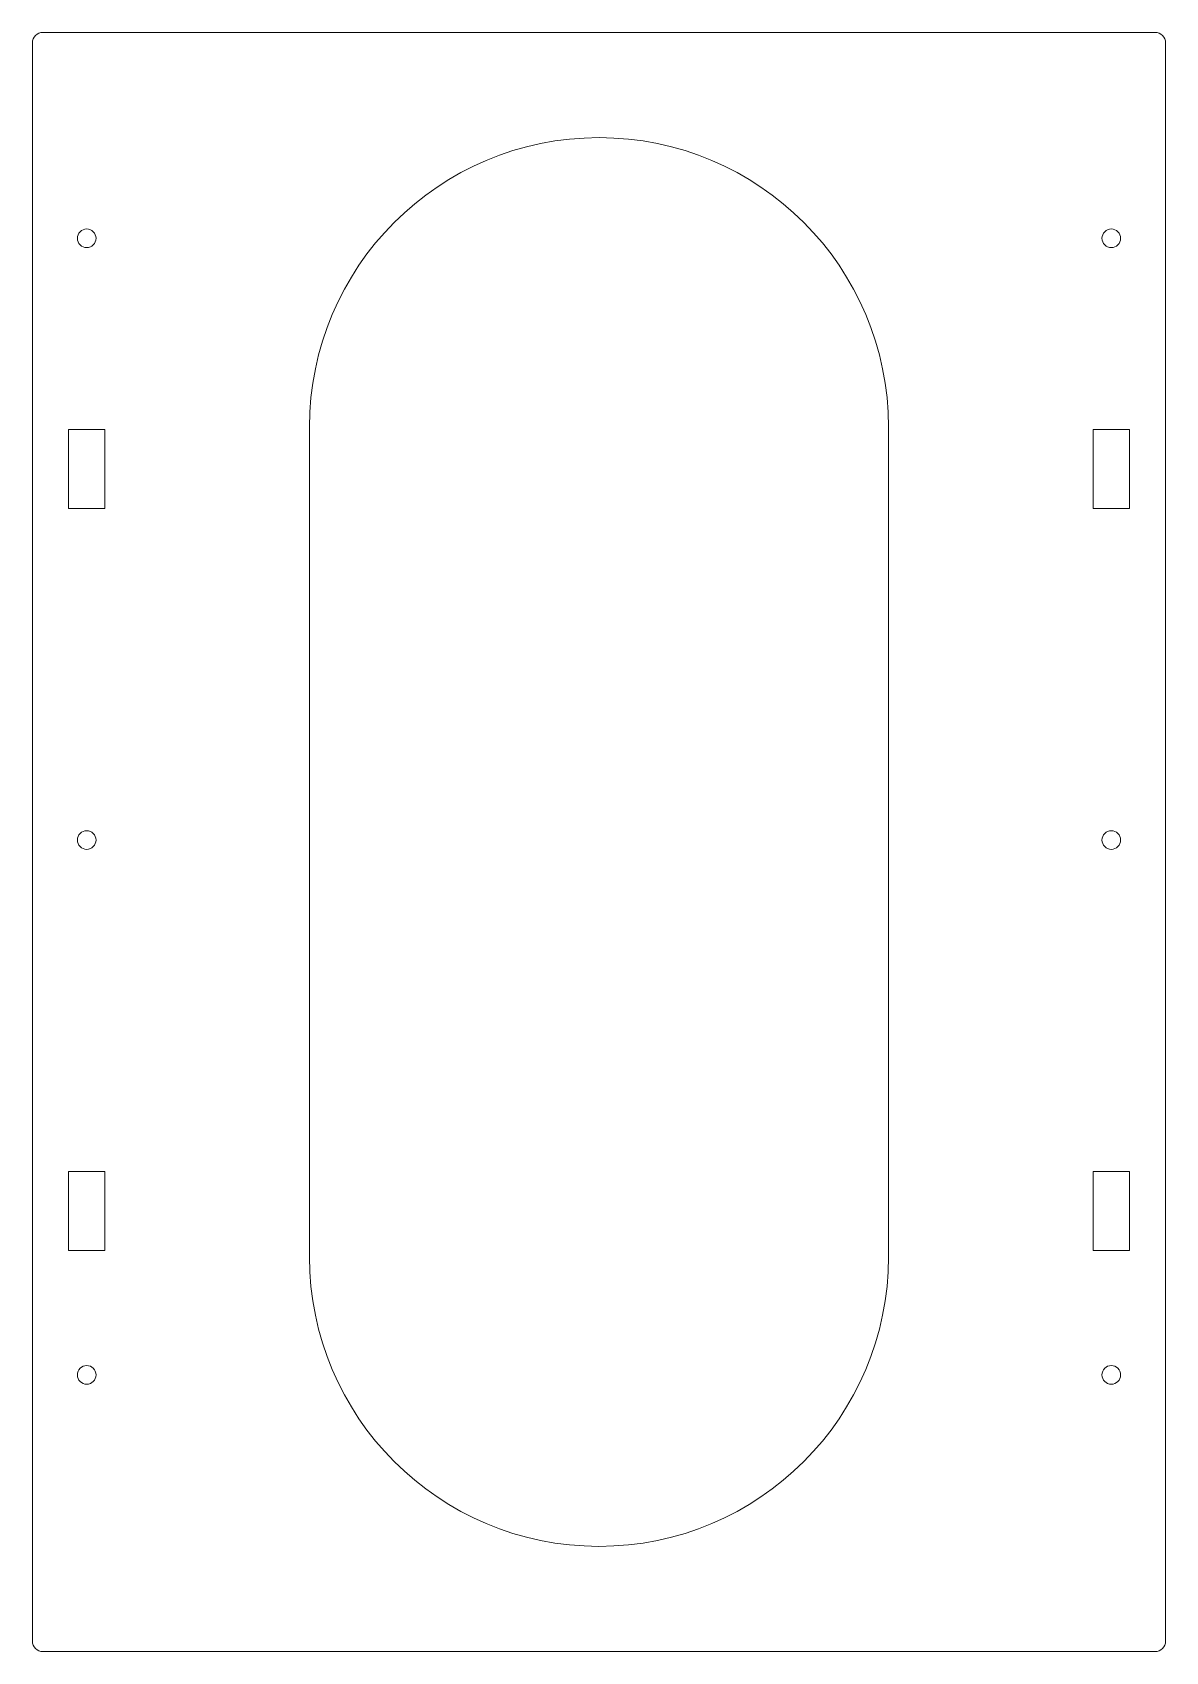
# Model space of a CAD drawing. Header units: millimetres. Extents: x 0 to 215, y 0 to 308.
import ezdxf

# ---------------------------------------------------------------- set-up
doc = ezdxf.new("R2010")
doc.units = ezdxf.units.MM

msp = doc.modelspace()

# ---------------------------------------------------------------- linework, layer by layer
at = {"color": 7, "linetype": 'Continuous', "lineweight": 15}
for p, q in [((0, 305.65), (0, 2)), ((213.28, 307.65), (2, 307.65)), ((215.28, 2), (215.28, 305.65)), ((13.74, 232.2), (6.88, 232.2)), ((6.88, 232.2), (6.88, 217.2)), ((13.74, 217.2), (13.74, 232.2)), ((52.64, 232.65), (52.64, 75)), ((162.64, 75), (162.64, 232.65)), ((208.4, 232.2), (201.54, 232.2)), ((201.54, 232.2), (201.54, 217.2)), ((208.4, 217.2), (208.4, 232.2)), ((6.88, 217.2), (13.74, 217.2)), ((201.54, 217.2), (208.4, 217.2)), ((13.74, 91.2), (6.88, 91.2)), ((6.88, 91.2), (6.88, 76.2)), ((13.74, 76.2), (13.74, 91.2)), ((208.4, 91.2), (201.54, 91.2)), ((201.54, 91.2), (201.54, 76.2)), ((208.4, 76.2), (208.4, 91.2)), ((6.88, 76.2), (13.74, 76.2)), ((201.54, 76.2), (208.4, 76.2)), ((2, 0), (213.28, 0))]:
    msp.add_line(p, q, dxfattribs=at)
for centre in [(10.32, 268.525), (204.96, 268.525), (10.32, 154.2), (204.96, 154.2), (10.32, 52.575), (204.96, 52.575)]:
    msp.add_circle(centre, 1.775, dxfattribs=at)
for centre, radius, start, end in [((2, 305.65), 2, 90, 180), ((213.28, 305.65), 2, 0, 90), ((107.64, 232.65), 55, 0, 180), ((107.64, 75), 55, 180, 0), ((2, 2), 2, 180, 270), ((213.28, 2), 2, 270, 0)]:
    msp.add_arc(centre, radius, start, end, dxfattribs=at)

doc.saveas('drawing.dxf')
